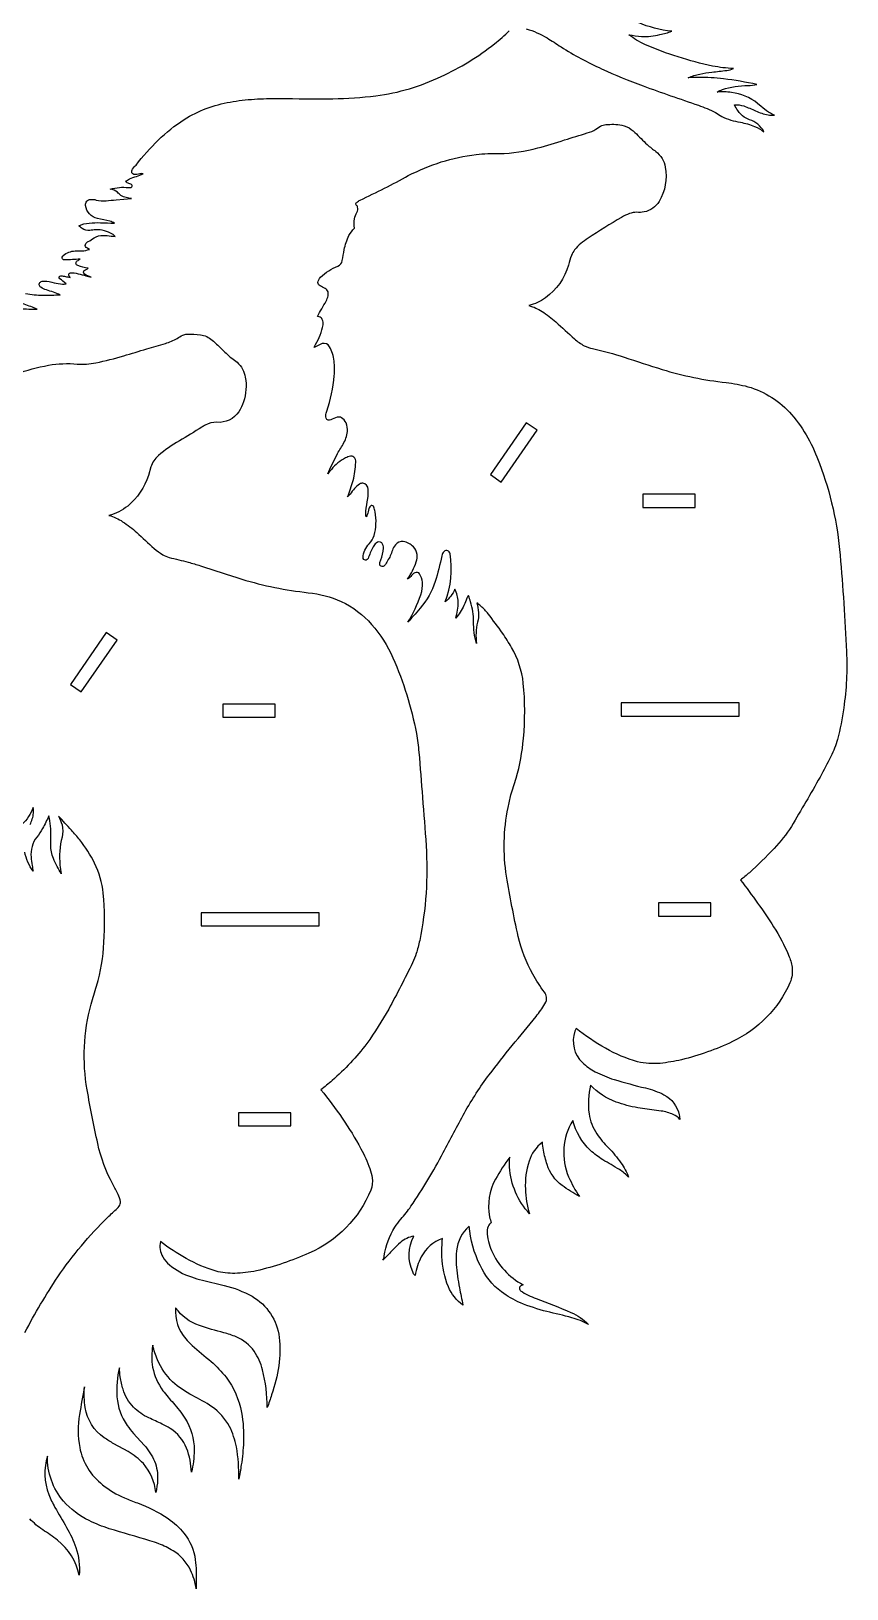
# Model space of a CAD drawing. Extents: x -678 to 636, y -56 to 1083.
# Drawn here: x 263 to 636, y -23 to 689 of the extents above; entities that cross this region are included whole.
import ezdxf

# ---------------------------------------------------------------- set-up
doc = ezdxf.new("R2010")
doc.units = 0
doc.header["$MEASUREMENT"] = 0
doc.layers.get('0').update_dxf_attribs({"linetype": 'CONTINUOUS'})

msp = doc.modelspace()

# ---------------------------------------------------------------- linework, layer by layer
for points in [[(489.54, 690.18, -0.068955), (499.03, 686.08, -0.011762), (505.41, 681.99, 0.035064), (523.99, 671.95, 0.020584), (542.9, 664.15, 0.005771), (568.24, 655.31, -0.041071), (576.04, 651.93, -0.005465), (578.91, 650.22, 0.085659), (587.4, 647.56, -0.045794), (593.94, 645.61, -0.056107), (598.18, 643.21, 0.194944), (591.59, 648.68, -0.035562), (589.18, 649.9, -0.096281), (586.26, 652.85, -0.02853), (584.68, 655.45, -0.11021), (588.97, 654.96, -0.030312), (594.36, 652.68, 0.053777), (600.07, 650.92, 0.047181), (602.99, 650.72, -0.07172), (599.4, 652.78), (595.26, 656.14, 0.139602), (583.39, 661.13, 0.051487), (576.76, 661.36, -0.055295), (579.21, 662.48, -0.086417), (590.88, 664.31, 0.046557), (594.96, 664.83, 0.01708), (579.7, 667.4, 0.030831), (568.34, 668.05, 0.017956), (563.6, 667.83, -0.06024), (568.86, 669.58, -0.023435), (574.36, 670.44, -0.0035), (581.17, 671.25, 0.077372), (584.21, 672.1, -0.042001), (574.73, 673.24, -0.050983), (543.75, 683.09, -0.058466), (536.48, 687.55, 0.021741), (542.25, 686.79, 0.075188), (550.62, 687.6, 0.02481), (556.04, 689.11, -0.072462), (540.63, 693.1, 0.002512)], [(260.63, 569.3, 0.057308), (268.57, 568.47, -0.007512), (276.46, 568.55, 0.032193), (270.18, 570.85, -0.050166), (267.58, 572.09, -0.542684), (267.45, 574.44, -0.173876), (269.13, 574.95, -0.060255), (273.73, 574.14, 0.035065), (277.49, 573.56, 0.048382), (279.17, 573.68, 0.010354), (276.28, 575.97, -0.660162), (276.7, 577.33, -0.11096), (277.33, 577.34, -0.006423), (279.41, 576.83, -0.093672), (280.44, 576.72, 0.081451), (281.08, 576.59, -0.316278), (280.87, 576.89, -0.44444), (280.61, 578.41, -0.165573), (281.08, 578.65, -0.080795), (284.73, 578.29, -0.013094), (288.23, 577.29, 0.032953), (290.63, 576.77, -0.091483), (287.58, 578.06, -0.540052), (287.67, 579.91), (287.97, 580.1, 0.043819), (289.27, 580.78, -0.035431), (284.51, 581.97, -0.65654), (284.26, 584.12, -0.050727), (285.02, 584.57, 0.072995), (285.54, 584.98, -0.013968), (278.61, 584.56, -0.223771), (277.46, 585.05, -0.253394), (277.38, 585.85, -0.099898), (277.89, 586.57, -0.184001), (283.31, 588.67), (286.39, 588.71, 0.072848), (289.8, 589.4, -0.05514), (288.34, 590.31, -0.38499), (288.21, 592.11, -0.116844), (289.28, 592.95, 0.016398), (291.95, 594.65, -0.145315), (296.05, 595.82, -0.028605), (297.9, 595.74, 0.006036), (301.58, 595.32, 0.075255), (300.33, 596.38, 0.139893), (292.73, 598.4, 0.024444), (290.01, 598.05, -0.175229), (286.51, 598.98, -0.013771), (284.94, 600.17, -0.091588), (289.73, 601.46, -0.031168), (294.85, 601.61, -0.007048), (301.26, 601.33, 0.079337), (299.13, 602.31, 0.004615), (293.56, 603.47, -0.315693), (288.06, 609.5, -0.439987), (290.43, 612.26, -0.108544), (292.87, 611.97, 0.087212), (297.43, 611.62, 0.003123), (302.04, 612.08), (309.1, 612.64, -0.12025), (304.25, 614.08, -0.075889), (302.66, 615.5, 0.14545), (299.36, 616.99, -0.095852), (307.71, 617.66, 0.053544), (308.96, 617.76, 0.51917), (309.15, 618.89, 0.130018), (308.78, 619.18, -0.00709), (307.03, 619.85, -0.097565), (306.47, 620.34, -0.116131), (308.21, 621.69, -0.02783), (311.3, 622.77, 0.019981), (314.41, 623.95, 0.110249), (312.9, 623.94, -0.069357), (310.14, 623.67, -0.254375), (309.24, 624.37, -0.195347), (309.59, 626.12, -0.057062), (311.12, 627.97, -0.030217), (321.28, 639.4, -0.049401), (333.16, 648.82, -0.098063), (354.15, 656.78, -0.03105), (365.24, 658.09, -0.015742), (376.45, 658.4, 0.005027), (401.04, 658.27, 0.026987), (420.83, 659.61, 0.079211), (450.67, 668.47, 0.058894), (475.01, 683.38, 0.023117), (481.79, 689.36, -0.200838)], [(258.16, 562.22, -0.007778), (266, 562, 0.025224), (263.79, 562.98, -0.007767), (257.67, 565.19, -0.01989)], [(242.14, 526.5, -0.071981), (271.14, 536.45, -0.068852), (284.29, 536.94, 0.061728), (292.77, 537.58, 0.021954), (305.5, 540.75, 0.006392), (316.01, 543.97, -0.008151), (324.54, 546.42, 0.06003), (329.95, 548.7, -0.032588), (332.49, 550.18, -0.10712), (334.49, 550.62, -0.037522), (340.55, 550.39, -0.134122), (345.98, 547.93, -0.025838), (349.9, 544.23, 0.013171), (354.87, 539.62, 0.006556), (357.31, 537.78, -0.173501), (361.08, 530.94, -0.130252), (360.25, 519.74, -0.064095), (358.16, 515.19, -0.271556), (348.05, 510.35, 0.140639), (342.81, 509.04, 0.02408), (341.23, 508.11, -0.005873), (330.93, 501.92, 0.04454), (321.35, 495.1, 0.143078), (317.91, 489.93), (316.79, 486.01, -0.142483), (307.34, 472.06, -0.107568), (298.76, 467.79, -0.074731), (304.99, 464.92, -0.041414), (311.47, 459.94, 0.003966), (319.43, 452.68, 0.034542), (323.33, 449.81, 0.06627), (326.28, 448.55, -0.00482), (335.01, 446.38, -0.008683), (340.55, 444.76, 0.001812), (359.52, 438.63, 0.046736), (389.88, 432.46, -0.079613), (404.9, 428.46, -0.105158), (418.85, 417.91, -0.078644), (428.57, 402.74, -0.057423), (439.3, 368.11, -0.020622), (440.44, 359.54, -0.005826), (442.05, 338.89, -0.00497), (443.73, 316.77, -0.066755), (440.8, 273.49, -0.019603), (439.23, 267.43, -0.028472), (437.54, 263.23, -0.010848), (426.63, 242.08, -0.029437), (416.6, 226.34, -0.05355), (400.76, 209.41, -0.012654), (395.65, 205.17, -0.0471), (413.97, 178.25, -0.038332), (417.98, 169.15, -0.03405), (419.08, 164.89, -0.126307), (418.46, 159.34, -0.196517), (390.2, 130.52, -0.049886), (366.13, 122.42, -0.043864), (356.27, 121.23, -0.066394), (347.69, 122.24, -0.055335), (334.12, 128.05, -0.035941), (322.27, 135.75, 0.188419), (323.34, 128.81, 0.095335), (326.37, 125.13, 0.091162), (336.45, 119.63, 0.0233), (341.49, 118.1), (351.47, 115.71, -0.069603), (364.17, 110.76, -0.235008), (376.61, 91.97, -0.069206), (376.39, 79.05, -0.042928), (373.13, 65.72, -0.009731), (371.09, 59.87, 0.060626), (368.99, 77.13, 0.085043), (365.13, 85.61, 0.138828), (356.94, 92.22, 0.034457), (351.26, 94.09, -0.018131), (340.12, 97.35, -0.147831), (329.24, 105.43, 0.206595), (333.85, 91.37, 0.036195), (336.78, 88.33, 0.007145), (345.45, 80.98, -0.045577), (352.3, 73.76, -0.118243), (359.31, 57.69, -0.059597), (360.25, 44.18, -0.029296), (359.23, 33.69, -0.010677), (358.12, 27.23, 0.049557), (357, 41.9, 0.070594), (353.86, 51.24, 0.121184), (345.74, 60.3, 0.033129), (336.92, 65.41, -0.064718), (327.87, 71.67, -0.103541), (321, 81.7, -0.043959), (318.75, 88.37, 0.082436), (318.73, 78.3, 0.116923), (323.45, 67.62, 0.029244), (328.21, 61.92, -0.031227), (333.47, 55.11, -0.147721), (337.68, 40.38, -0.05873), (336.46, 30.32, 0.081589), (334.27, 41.3, 0.158965), (326.7, 50.34, 0.035336), (323.1, 52.36, -0.002127), (316.98, 55.19, -0.081426), (309.95, 60.07, -0.120071), (305.19, 68.24, -0.046994), (303.91, 73.94, -0.020183), (303.51, 78.09, 0.074674), (302.38, 64.76, 0.131918), (307.1, 51.76, 0.034207), (310.01, 48.04), (314.83, 42.7, -0.083822), (319.58, 35.38, -0.108858), (320.96, 26.75, -0.050568), (320.18, 21.06, 0.157879), (314.48, 34.27, 0.070515), (307.48, 39.75), (300.96, 43.36, -0.013738), (296.57, 46.09, -0.205022), (287.92, 59.89, -0.063057), (287.57, 69.38, 0.004937), (285.29, 56.77, 0.085229), (285.39, 41.62, 0.181287), (295.86, 24.6, 0.069695), (305.86, 18.6, 0.021201), (311.74, 16.28, -0.060286), (325.77, 9.16, -0.065957), (333.06, 2.49, -0.138359), (338.22, -9.68, -0.036234), (338.58, -14.91, 0.009065), (338.64, -22.92, 0.066705), (336.06, -14.44, 0.142917), (328.04, -5.55, 0.046282), (321.5, -2.37, 0.019837), (317.48, -0.98, -0.001958), (298.9, 4.52, -0.035889), (289.65, 8.2, -0.092136), (277.99, 17.05, -0.184389), (270.65, 37.75, 0.171705), (271.26, 20.19, 0.037848), (274.04, 14.24, 0.003909), (279.41, 5.08, -0.044942), (283.61, -4.02, -0.09987), (285.17, -16.74, 0.178407), (275.23, -0.8, 0.028931), (268.48, 4.01, -0.047913), (262.53, 8.98, -0.122834)], [(262.69, 326.44, 0.089274), (264.25, 331.69, 0.071182), (264.08, 334.28, -0.124901), (258.98, 326.51, 0.151213)], [(260.34, 94.19, -0.028625), (275.41, 119.63, -0.049406), (298.19, 146.9, -0.009762), (302.57, 150.97, 0.127198), (303.88, 153.03, 0.086627), (303.96, 154.08, 0.077588), (302.98, 157.3, 0.020249), (300.55, 162.03, -0.073197), (293.62, 180.64, -0.007607), (288.77, 205.11, -0.109165), (290.61, 244.34, -0.008115), (293.11, 252.63, 0.057371), (296.46, 272.55, 0.041423), (296.18, 295.06, 0.091315), (292.17, 308.79, 0.057991), (285.42, 319.41, 0.014112), (281.61, 323.87, 0.002838), (275.68, 330.31, -0.047714), (277.31, 326.27, -0.113202), (277.31, 320.72, 0.092847), (276.37, 307.88, 0.020859), (276.95, 303.93, -0.040926), (273.36, 310.86, -0.087052), (272.12, 317.1, -0.019655), (272.19, 321.01, 0.055719), (271.33, 330.43, -0.006523), (268.42, 324.63, -0.045751), (265.77, 320.71, 0.191273), (263.14, 311.58, 0.024496), (263.67, 307.69, -0.011113), (264.05, 305.13, -0.093331), (260.22, 313.84, -0.133461)]]:
    msp.add_lwpolyline(points, format="xyb")
msp.add_lwpolyline([(492.55, 257.97, -0.06569), (485.88, 275.29, -0.010887), (482.99, 288.99, -0.004146), (480.51, 302.78, -0.088842), (481.2, 334.24, -0.015582), (482.51, 339.96, -0.011071), (484.88, 347.63, 0.050407), (488.25, 365.84, 0.04833), (488.19, 391.06, 0.105291), (482.77, 407.4, 0.025553), (478.66, 413.91, 0.013144), (472.12, 422.76, 0.044048), (468.8, 426.31, 0.036336), (466.86, 427.78, -0.138469), (467.26, 418.96, 0.097034), (466.8, 409.19, -0.080498), (465.48, 419.29, 0.079782), (464.08, 428.24, 0.015371), (463.1, 431.11, 0.062449), (462.38, 429.91, -0.047266), (459.32, 423.51, -0.039842), (457.27, 420.78, 0.081357), (458.43, 428.22, 0.107277), (456.91, 434.08, -0.101739), (452.53, 428.22, 0.134055), (454.68, 450.29, 0.188855), (453.69, 451.64, 0.282733), (451.93, 451.32, 0.154046), (450.93, 449.32, -0.026035), (447.87, 437.52, -0.102567), (441.05, 425.37, -0.011598), (437.92, 421.8, 0.011975), (435.45, 418.9, 0.046165), (441.36, 431.52, 0.09403), (442.04, 437.25, 0.108815), (440.79, 441, 0.39118), (438.55, 441.55, 0.102701), (436.73, 439.86, -0.110187), (435.3, 438.67, 0.064624), (439.26, 446.56, 0.096419), (439.63, 449.98, 0.169259), (437.92, 453.36, 0.163102), (433.32, 455.87, 0.255609), (429.74, 454.34, 0.10099), (428.31, 451.84, -0.066628), (426.13, 447.03, -0.055087), (424.74, 444.91, -0.343118), (423.25, 444.55, -0.343118), (422.54, 445.9, -0.075693), (422.99, 447.46, 0.067967), (424.32, 452.73, 0.22944), (423.43, 455.23, 0.378109), (420.91, 455.13, 0.078545), (420.19, 454.34, 0.070792), (418.18, 450.63, -0.018432), (417.2, 448.14, -0.258034), (416.03, 447.3, -0.407946), (414.97, 448.46, -0.198909), (417.75, 454.82, 0.127167), (419.93, 458.58, 0.123317), (420.39, 469.43, 0.067824), (419.85, 471.61, 0.370073), (418.62, 472.25, 0.234616), (417.63, 470.87, -0.02485), (416.84, 468.06, -0.052612), (416.38, 467.2, -0.089556), (416.19, 469.72, -0.003414), (417.09, 475.47, 0.03899), (417.27, 479.69, 0.364736), (414.77, 482.51, 0.175442), (413.27, 482.1, 0.060973), (411.08, 480.14, 0.012752), (408.97, 477.49, -0.022678), (407.87, 476.22, 0.024118), (410.38, 483.8, 0.053601), (411.58, 492.04, 0.228228), (410.66, 494.42, 0.208772), (409.12, 494.84, 0.079765), (406.9, 494.06, 0.102462), (400.47, 488.82, 0.016614), (398.78, 486.75, -0.019217), (402.88, 495.39, -0.004645), (405.82, 500.42, 0.100821), (407.77, 506.07, 0.119403), (407.16, 510.06, 0.148453), (405.02, 512.45, 0.204397), (403.04, 512.64, 0.030277), (400.15, 511.41, -0.208878), (398.92, 511.35, -0.208878), (398.04, 512.22, -0.153873), (397.87, 513.49, -0.058118), (398.37, 515.45, 0.059372), (401.77, 531.61, 0.041956), (401.7, 538.36, 0.093538), (399.64, 544.92, 0.34463), (396.19, 546.31, 0.054615), (394.98, 545.78), (393.8, 545.11, -0.053806), (392.6, 544.58, -0.047522), (393.15, 545.91, 0.098297), (396.66, 554.96, 0.132776), (396.28, 557.37, 0.179169), (394.88, 558.64, 0.097278), (394.05, 558.74, -0.004084), (398.05, 565.76, 0.06736), (398.95, 568.23, 0.101896), (398.9, 569.99, 0.162656), (397.56, 571.55, 0.024845), (395.26, 572.72, -0.236126), (394.31, 574.21, -0.201591), (395.52, 576.64, -0.106679), (403.42, 581.72, 0.215443), (405.44, 584.25, 0.003404), (406.29, 589.29, -0.071608), (408.48, 595.7, -0.069763), (410.97, 599.05, -0.044048), (411.01, 603.35, -0.099439), (412.07, 606.34, 0.183112), (412.44, 608.7, 0.087319), (411.78, 609.77, -0.347919), (412, 610.91, -0.045668), (413.59, 611.91, 0.012881), (435.61, 623.12, -0.08944), (466.62, 632.83, -0.034141), (477.17, 633.24, 0.064957), (494.83, 635.77, 0.014326), (507.02, 639.45, -0.004124), (517.42, 642.62, 0.055289), (521.35, 644.32), (523.51, 645.7, -0.108947), (525.84, 646.43, -0.073204), (533.22, 646.19, -0.109023), (537.49, 644.25, -0.028115), (539.17, 642.87, 0.005823), (544.83, 637.31, 0.032127), (548.77, 634.18, -0.187555), (553.08, 626.99, -0.183833), (550.25, 611.31, -0.201106), (543.44, 606.51, -0.062723), (539.96, 606.36, 0.08175), (536.77, 605.79, 0.04977), (533.08, 604.04, 0.013125), (517.84, 594.55, 0.022185), (514.5, 592.12, 0.052387), (511.63, 589.18, 0.062825), (510.21, 586.68, 0.031512), (508.85, 582.23, -0.163194), (498.31, 567.25, -0.0903), (490.75, 563.71, -0.074783), (496.74, 561.02, -0.043032), (503.03, 556.25, -0.003744), (511.55, 548.51, 0.068384), (516.07, 545.35, 0.05278), (519.83, 544.06, -0.025804), (534.28, 540.15, 0.004635), (551.64, 534.53, 0.047775), (580.89, 528.56, -0.036943), (590.85, 526.63, -0.14565), (610.82, 513.89, -0.059508), (618.25, 503.24, -0.037968), (623.6, 491.48, -0.069606), (633, 449.57, -0.009879), (635.94, 405.57, -0.048453), (634.64, 379.77, -0.03163), (631.82, 365.36, -0.040318), (628.8, 357.56, -0.014171), (623.85, 348.18, -0.006826), (610.72, 325.59, -0.057109), (602.81, 315.56, -0.019994), (591.52, 304.43, -0.013954), (587.48, 301.03, -0.021882), (602.63, 279.73, -0.040794), (609.47, 266.66, -0.058042), (611.03, 261.3, -0.138605), (610.07, 254.15, -0.179849), (583.85, 227.21, -0.049162), (560.51, 218.92, -0.031173), (550.79, 217.26, -0.07839), (540.45, 218, -0.06312), (525.8, 224.15, -0.037258), (512.33, 233.19, 0.09414), (511.79, 231.96, 0.296446), (515.19, 217.62, 0.077996), (521.08, 213.46, 0.043668), (529.67, 209.9, 0.017347), (544.07, 206.01, -0.059461), (552.46, 202.93, -0.222887), (559.46, 193.67, -0.034159), (559.78, 191.6, 0.112445), (556.74, 193.86, 0.068533), (551.21, 195.48), (540.55, 196.99, -0.047507), (530.56, 199.57, -0.109334), (518.91, 207.29, 0.091767), (518.22, 194.18, 0.11352), (521.81, 185.05, 0.050492), (527.11, 178.69, -0.032384), (532.79, 171.85, -0.064147), (536.3, 165.2, 0.073199), (532.12, 168.7, 0.004543), (524.56, 173.17, -0.043892), (518.84, 177.47, -0.13931), (510.79, 191.15, 0.244152), (508.91, 165.37, 0.044219), (513.83, 156.34, -0.023297), (505.9, 161.42, -0.154603), (499.09, 170.97, -0.046139), (497.44, 177.56, -0.009541), (496.9, 181.16, 0.156998), (490.8, 172.53, 0.08944), (489.14, 159.79, 0.065933), (491.01, 148.51, -0.171443), (481.9, 169.85, -0.03931), (482.04, 174.42, 0.035161), (475.46, 164.29, 0.175584), (472.78, 147.11, 0.030615), (473.55, 144.3, 0.215761), (472.46, 143.36, 0.139565), (471.64, 140.3, 0.09923), (473.66, 131.67, 0.170994), (488.06, 116.08, 0.100707), (486.72, 115.22, 0.35051), (486.62, 113.75, 0.085164), (486.97, 113.34, 0.063986), (490.33, 111.27, 0.020839), (494.01, 109.79, -0.018316), (509.94, 103.39, -0.091611), (518, 97.89, 0.055069), (510.39, 100.95, 0.009633), (498.9, 103.79, -0.035413), (486.85, 107.79, -0.054481), (478.21, 112.74, -0.123755), (468.42, 124.93, -0.089944), (463.4, 142.83, 0.18313), (457.66, 131.6, 0.054571), (457.51, 125.34, 0.031856), (458.98, 114.65, 0.003644), (460.59, 106.72, -0.137799), (453.91, 115.12, -0.090841), (451, 128.92, -0.03667), (451.24, 137.16, 0.198854), (441.55, 128.75, 0.078282), (438.7, 120.32, -0.121729), (437.61, 121.98, -0.230611), (438.06, 138.2, 0.147883), (432.07, 135.43, 0.029766), (428.71, 132.11, -0.004321), (423.96, 127.29, 0.121354), (424.62, 129.25, -0.098234), (429.45, 142.38, -0.042091), (432.22, 146.03, 0.032219), (436.79, 151.9, 0.02933), (451.61, 176.5, -0.005627), (461.28, 194.67, -0.033628), (472.63, 212.07, -0.011553), (483.03, 225.36, -0.001895), (493.99, 238.69, 0.035466), (498.09, 244.47, 0.163947), (498.82, 247.52, 0.117228), (497.82, 249.81, -0.028096)], format="xyb", close=True)
for points in [[(489.54, 510.12), (473.12, 486.46), (478.04, 483.04), (494.47, 506.7)], [(542.78, 477.42), (542.78, 471.42), (566.78, 471.42), (566.78, 477.42)], [(297.54, 414.18), (281.12, 390.52), (286.04, 387.1), (302.47, 410.76)], [(350.78, 381.48), (350.78, 375.48), (374.78, 375.48), (374.78, 381.48)], [(532.85, 382.07), (532.85, 376.07), (586.85, 376.07), (586.85, 382.07)], [(340.85, 286.13), (340.85, 280.13), (394.85, 280.13), (394.85, 286.13)], [(549.97, 290.58), (549.97, 284.58), (573.97, 284.58), (573.97, 290.58)], [(357.97, 194.64), (357.97, 188.64), (381.97, 188.64), (381.97, 194.64)]]:
    msp.add_lwpolyline(points, close=True)

doc.saveas('drawing.dxf')
